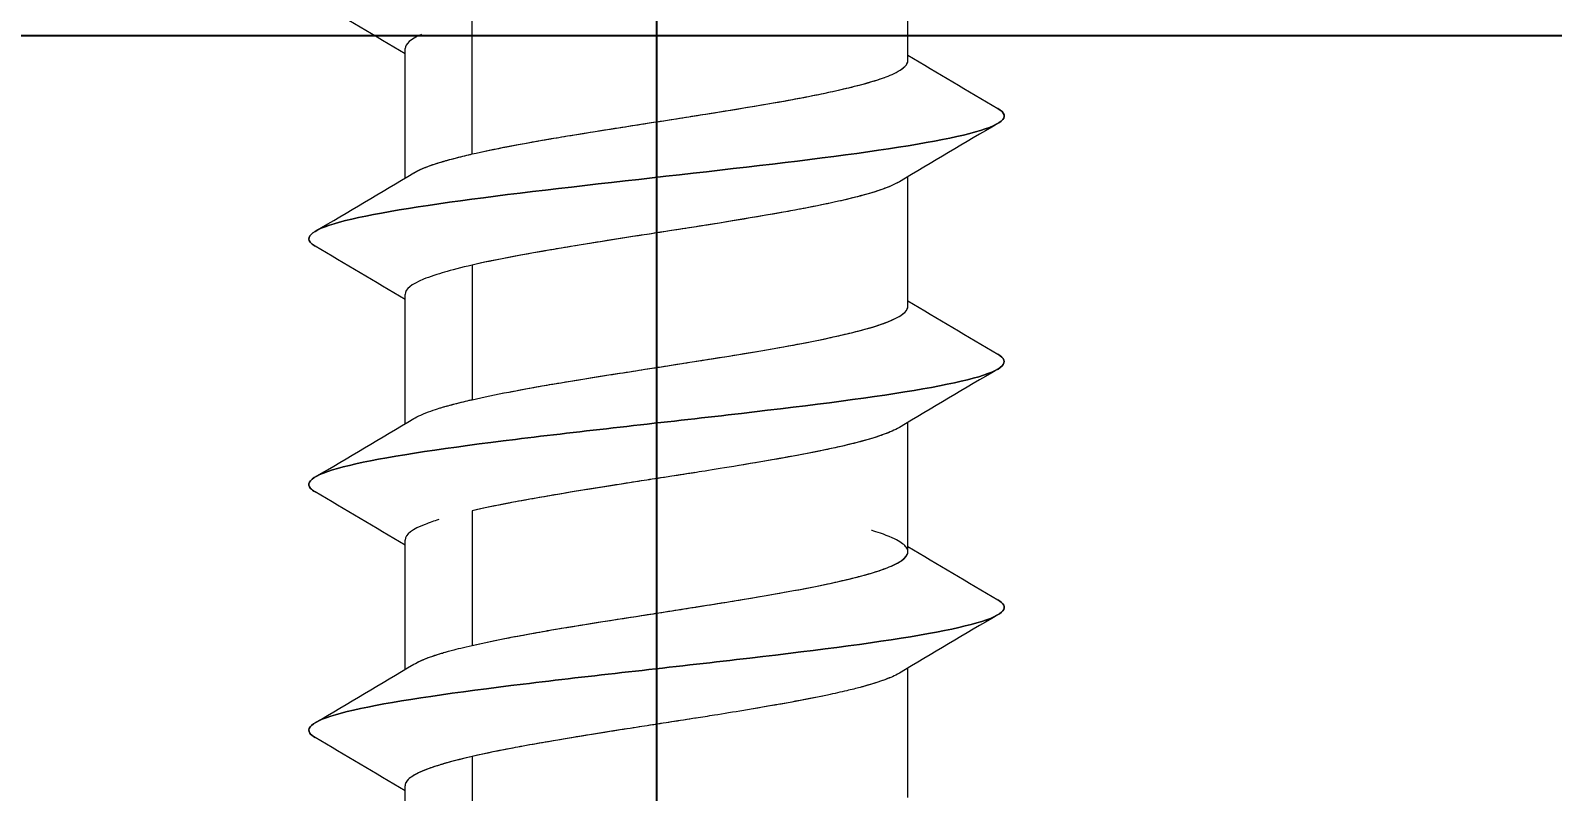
# Model space of a CAD drawing. Header units: inches. Extents: x -456 to 658, y -232 to 0.
# Drawn here: x -185.295 to -184.489, y -33.686 to -33.283 of the extents above; entities that cross this region are included whole.
import ezdxf

# ---------------------------------------------------------------- set-up
doc = ezdxf.new("R2010")
doc.units = ezdxf.units.IN
doc.header["$MEASUREMENT"] = 0
doc.styles.get("Standard").update_dxf_attribs({"font": 'arial.ttf'})
doc.dimstyles.get("Standard").update_dxf_attribs({"dimtxt": 0.18, "dimasz": 0.18, "dimexe": 0.18, "dimexo": 0.0625, "dimgap": 0.09, "dimtad": 0, "dimtih": 1, "dimtoh": 1, "dimdec": 4, "dimzin": 0, "dimdsep": 46, "dimtxsty": 'Standard', "dimcen": 0.09, "dimadec": 0, "dimazin": 0, "dimtfac": 1, "dimtdec": 4, "dimtofl": 0, "dimtmove": 0, "dimatfit": 3, "dimfxl": 1, "dimtolj": 1, "dimtzin": 0, "dimarcsym": 0})

# ---------------------------------------------------------------- blocks, each defined once
blk = doc.blocks.new('*U25')
blk.add_lwpolyline([(0, 0), (1.5, 0), (1.5, 3.5), (0, 3.5)], close=True)
blk = doc.blocks.new('*D38')
at = {"color": 0, "lineweight": -2, "transparency": 16777216}
for p, q in [((-116.16491, -32.96045), (-116.16491, -46.13939)), ((-184.96354, -33.03212), (-184.96354, -46.13939)), ((-182.80354, -43.97939), (-161.04839, -43.97939)), ((-118.32491, -43.97939), (-140.08007, -43.97939))]:
    blk.add_line(p, q, dxfattribs=at)
at = {"color": 0, "transparency": 16777216}
for points in [[(-182.80354, -43.61939), (-182.80354, -44.33939), (-184.96354, -43.97939)], [(-118.32491, -43.61939), (-118.32491, -44.33939), (-116.16491, -43.97939)]]:
    blk.add_solid(points, dxfattribs=at)
at = {"layer": 'Defpoints', "color": 0, "transparency": 16777216}
for p in [(-116.16491, -32.21045), (-184.96354, -32.28212), (-116.16491, -43.97939)]:
    blk.add_point(p, dxfattribs=at)
at = {"color": 0, "transparency": 16777216, "insert": (-150.56423, -43.97939), "char_height": 3, "attachment_point": 5}
blk.add_mtext('\\A1;##" MAX."', dxfattribs=at)
blk = doc.blocks.new('*D35')
at = {"color": 0, "lineweight": -2, "transparency": 16777216}
for p, q in [((-217.95381, -26.48804), (-217.95381, -46.13939)), ((-184.96354, -33.03212), (-184.96354, -46.13939)), ((-215.79381, -43.97939), (-207.32415, -43.97939)), ((-187.12354, -43.97939), (-195.59321, -43.97939))]:
    blk.add_line(p, q, dxfattribs=at)
at = {"color": 0, "transparency": 16777216}
for points in [[(-215.79381, -43.61939), (-215.79381, -44.33939), (-217.95381, -43.97939)], [(-187.12354, -43.61939), (-187.12354, -44.33939), (-184.96354, -43.97939)]]:
    blk.add_solid(points, dxfattribs=at)
at = {"layer": 'Defpoints', "color": 0, "transparency": 16777216}
for p in [(-217.95381, -25.73804), (-184.96354, -32.28212), (-217.95381, -43.97939)]:
    blk.add_point(p, dxfattribs=at)
at = {"color": 0, "transparency": 16777216, "insert": (-201.45868, -43.97939), "char_height": 3, "width": 9.4675989, "attachment_point": 5}
blk.add_mtext('\\A1;1\'-8" MAX.', dxfattribs=at)

msp = doc.modelspace()

# ---------------------------------------------------------------- linework, layer by layer
at = {"color": 0, "linetype": 'Continuous', "lineweight": 0}
for p, q in [((-184.83044, -33.29841), (-184.83044, -33.22983)), ((-185.06113, -33.34801), (-185.06113, -33.27669)), ((-185.09665, -33.36079), (-185.09665, -33.2922)), ((-184.83044, -33.42857), (-184.83044, -33.36)), ((-185.06113, -33.40686), (-185.06113, -33.47818)), ((-185.09665, -33.49097), (-185.09665, -33.42237)), ((-184.83044, -33.55874), (-184.83044, -33.49017)), ((-185.06113, -33.53704), (-185.06113, -33.60835)), ((-185.09665, -33.62114), (-185.09665, -33.55255)), ((-184.83044, -33.68891), (-184.83044, -33.62034)), ((-185.06113, -33.66721), (-185.06113, -33.73852)), ((-185.09665, -33.75131), (-185.09665, -33.68272))]:
    msp.add_line(p, q, dxfattribs=at)
msp.add_lwpolyline([(0, -33.28543), (-228.1713, -33.28543)])
for points in [[(-185.09665, -33.29492), (-185.11249, -33.28546), (-185.12838, -33.27608), (-185.14429, -33.26673)], [(-184.83044, -33.29571), (-184.81463, -33.30515), (-184.79877, -33.31451), (-184.7829, -33.32385)], [(-184.78279, -33.33181), (-184.80021, -33.34205), (-184.81762, -33.35233), (-184.83496, -33.3627)], [(-185.14419, -33.38894), (-185.12677, -33.37869), (-185.10937, -33.36841), (-185.09202, -33.35803)], [(-185.09665, -33.42508), (-185.1125, -33.41563), (-185.12839, -33.40625), (-185.1443, -33.39689)], [(-184.83044, -33.42588), (-184.81462, -33.43532), (-184.79877, -33.44469), (-184.78289, -33.45403)], [(-184.78279, -33.46197), (-184.80021, -33.47222), (-184.81761, -33.4825), (-184.83496, -33.49287)], [(-185.1442, -33.51912), (-185.12678, -33.50887), (-185.10938, -33.49859), (-185.09204, -33.48821)], [(-185.09665, -33.55525), (-185.1125, -33.5458), (-185.12839, -33.53641), (-185.1443, -33.52706)], [(-184.83044, -33.55605), (-184.81462, -33.5655), (-184.79876, -33.57487), (-184.78287, -33.58421)], [(-184.78279, -33.59214), (-184.80021, -33.60239), (-184.81762, -33.61267), (-184.83497, -33.62304)], [(-185.14422, -33.6493), (-185.1268, -33.63905), (-185.1094, -33.62877), (-185.09205, -33.61839)], [(-185.09665, -33.68542), (-185.1125, -33.67597), (-185.12839, -33.66658), (-185.1443, -33.65723)]]:
    msp.add_open_spline(points, degree=3, dxfattribs=at)
for points, knots in [([(-185.0879, -33.28465), (-185.08794, -33.28466), (-185.08798, -33.28468), (-185.08802, -33.2847), (-185.09385, -33.28725), (-185.09667, -33.2897), (-185.09665, -33.2922)], [0.1242203, 0.1242203, 0.1242203, 0.1242203, 0.125, 0.125, 0.125, 0.2372708, 0.2372708, 0.2372708, 0.2372708]), ([(-185.06113, -33.34801), (-185.0555, -33.34673), (-185.04912, -33.34537), (-185.03932, -33.3435), (-185.02953, -33.34164), (-185.02155, -33.34028), (-185.02028, -33.34006), (-185.01901, -33.33984), (-185.01114, -33.33849), (-184.99841, -33.33645), (-184.98568, -33.3344), (-184.97694, -33.33305), (-184.96839, -33.33171), (-184.95983, -33.33038), (-184.9511, -33.32901), (-184.94534, -33.3281), (-184.93957, -33.32718), (-184.93091, -33.32583), (-184.91943, -33.32395), (-184.90795, -33.32207), (-184.90023, -33.32072), (-184.8933, -33.31945), (-184.88638, -33.31817), (-184.87945, -33.31681), (-184.87432, -33.31572), (-184.8692, -33.31464), (-184.86298, -33.31329), (-184.85609, -33.31148), (-184.8492, -33.30968), (-184.84524, -33.30832), (-184.84289, -33.30745), (-184.84053, -33.30658), (-184.83715, -33.30522), (-184.83453, -33.30356), (-184.83191, -33.30189), (-184.83079, -33.30053), (-184.8305, -33.29903), (-184.83046, -33.29882), (-184.83044, -33.29861), (-184.83044, -33.29841)], [0, 0, 0, 0, 0.0625, 0.0625, 0.0625, 0.125, 0.125, 0.125, 0.1875, 0.1875, 0.1875, 0.25, 0.25, 0.25, 0.3125, 0.3125, 0.3125, 0.375, 0.375, 0.375, 0.4375, 0.4375, 0.4375, 0.5, 0.5, 0.5, 0.5625, 0.5625, 0.5625, 0.625, 0.625, 0.625, 0.6875, 0.6875, 0.6875, 0.75, 0.75, 0.75, 0.7586876, 0.7586876, 0.7586876, 0.7586876]), ([(-184.83407, -33.30325), (-184.83407, -33.30325), (-184.83407, -33.30325), (-184.83406, -33.30325), (-184.83305, -33.30256), (-184.83225, -33.30188), (-184.83166, -33.30121), (-184.83107, -33.30053), (-184.83069, -33.29985), (-184.83053, -33.29917), (-184.83047, -33.2989), (-184.83044, -33.29865), (-184.83044, -33.29841)], [0.6874433, 0.6874433, 0.6874433, 0.6874433, 0.6875, 0.6875, 0.6875, 0.7187228, 0.7187228, 0.7187228, 0.75, 0.75, 0.75, 0.75826567, 0.75826567, 0.75826567, 0.75826567]), ([(-185.06113, -33.34801), (-185.05563, -33.34676), (-185.04915, -33.3454), (-185.04155, -33.34393), (-185.03158, -33.342), (-185.02415, -33.34073), (-185.02054, -33.3401), (-185.01996, -33.34), (-185.01947, -33.33992), (-185.01908, -33.33985), (-185.01611, -33.33934), (-185.01209, -33.33867), (-185.00693, -33.33782), (-185.00009, -33.33671), (-184.99581, -33.33603), (-184.99434, -33.3358), (-184.98577, -33.33443), (-184.97712, -33.33308), (-184.96856, -33.33174), (-184.96601, -33.33134), (-184.96162, -33.33066), (-184.95542, -33.32968), (-184.94981, -33.3288), (-184.9455, -33.32812), (-184.94246, -33.32764), (-184.94159, -33.3275), (-184.94053, -33.32734), (-184.93927, -33.32714), (-184.93455, -33.32639), (-184.92705, -33.32521), (-184.91724, -33.32359), (-184.90821, -33.3221), (-184.90042, -33.32075), (-184.89379, -33.31954), (-184.89072, -33.31897), (-184.88709, -33.31829), (-184.88303, -33.3175), (-184.8772, -33.31635), (-184.87403, -33.31566), (-184.87298, -33.31544), (-184.8712, -33.31506), (-184.86926, -33.31463), (-184.86721, -33.31417), (-184.86365, -33.31337), (-184.85973, -33.31244), (-184.85573, -33.31139), (-184.84953, -33.30975), (-184.84549, -33.30842), (-184.84271, -33.30739)], [0, 0, 0, 0, 0.0625, 0.0625, 0.0625, 0.1163457, 0.1163457, 0.1163457, 0.125, 0.125, 0.125, 0.15625, 0.15625, 0.15625, 0.1875, 0.1875, 0.1875, 0.25, 0.25, 0.25, 0.28125, 0.28125, 0.28125, 0.3125, 0.3125, 0.3125, 0.3256616, 0.3256616, 0.3256616, 0.375, 0.375, 0.375, 0.4375, 0.4375, 0.4375, 0.46875, 0.46875, 0.46875, 0.5, 0.5, 0.5, 0.5229134, 0.5229134, 0.5229134, 0.5625, 0.5625, 0.5625, 0.6237184, 0.6237184, 0.6237184, 0.6237184]), ([(-185.1443, -33.39689), (-185.14509, -33.39642), (-185.14575, -33.39596), (-185.15099, -33.39117), (-185.1434, -33.38684), (-185.10641, -33.3782), (-185.07709, -33.37388), (-185.00767, -33.36523), (-184.96774, -33.36091), (-184.8922, -33.35227), (-184.85679, -33.34794), (-184.80378, -33.3393), (-184.78631, -33.33498), (-184.77839, -33.32839), (-184.77905, -33.32612), (-184.7829, -33.32385)], [0.89058719, 0.89058719, 0.89058719, 0.89058719, 0.89099351, 0.89099351, 0.89475236, 0.89475236, 0.8985112, 0.8985112, 0.90227005, 0.90227005, 0.90602889, 0.90602889, 0.90978774, 0.90978774, 0.91175985, 0.91175985, 0.91175985, 0.91175985]), ([(-184.7829, -33.32385), (-184.77905, -33.32612), (-184.77839, -33.32839), (-184.78631, -33.33498), (-184.80378, -33.3393), (-184.85679, -33.34794), (-184.8922, -33.35227), (-184.96774, -33.36091), (-185.00767, -33.36523), (-185.07709, -33.37388), (-185.10641, -33.3782), (-185.1434, -33.38684), (-185.15099, -33.39117), (-185.14575, -33.39596), (-185.14509, -33.39642), (-185.1443, -33.39689)], [-0.91175985, -0.91175985, -0.91175985, -0.91175985, -0.90978774, -0.90978774, -0.90602889, -0.90602889, -0.90227005, -0.90227005, -0.8985112, -0.8985112, -0.89475236, -0.89475236, -0.89099351, -0.89099351, -0.89058719, -0.89058719, -0.89058719, -0.89058719]), ([(-185.0924, -33.35825), (-185.09096, -33.35734), (-185.08915, -33.35646), (-185.0871, -33.3556), (-185.08407, -33.35432), (-185.08003, -33.35296), (-185.07616, -33.35183), (-185.07228, -33.35071), (-185.06705, -33.34936), (-185.06113, -33.34801)], [0.8326728, 0.8326728, 0.8326728, 0.8326728, 0.875, 0.875, 0.875, 0.9375, 0.9375, 0.9375, 1, 1, 1, 1]), ([(-185.09202, -33.35803), (-185.09105, -33.35744), (-185.08983, -33.35681), (-185.08833, -33.35613), (-185.08561, -33.35491), (-185.08272, -33.35388), (-185.0802, -33.35307), (-185.07901, -33.35269), (-185.0779, -33.35235), (-185.07692, -33.35206), (-185.0757, -33.3517), (-185.07339, -33.35102), (-185.0695, -33.35003), (-185.0663, -33.34921), (-185.06343, -33.34854), (-185.06113, -33.34801)], [0.8488951, 0.8488951, 0.8488951, 0.8488951, 0.875, 0.875, 0.875, 0.9174794, 0.9174794, 0.9174794, 0.9375, 0.9375, 0.9375, 0.96875, 0.96875, 0.96875, 1, 1, 1, 1]), ([(-184.83496, -33.3627), (-184.83771, -33.36435), (-184.84104, -33.36563), (-184.84324, -33.36643), (-184.84552, -33.36726), (-184.84955, -33.36861), (-184.8558, -33.37028), (-184.86205, -33.37195), (-184.86811, -33.37331), (-184.87378, -33.3745), (-184.87944, -33.37569), (-184.88643, -33.37704), (-184.89261, -33.37817), (-184.8988, -33.3793), (-184.90641, -33.38065), (-184.91816, -33.38261), (-184.92991, -33.38457), (-184.93859, -33.38594), (-184.94485, -33.38692), (-184.9511, -33.3879), (-184.95979, -33.38924), (-184.96729, -33.3904), (-184.97479, -33.39156), (-184.98352, -33.39292), (-184.99319, -33.39447), (-185.00286, -33.39602), (-185.01104, -33.39738), (-185.01602, -33.39823), (-185.021, -33.39908), (-185.029, -33.40043), (-185.03922, -33.40235), (-185.04944, -33.40427), (-185.05576, -33.40563), (-185.06113, -33.40686)], [0.3148167, 0.3148167, 0.3148167, 0.3148167, 0.375, 0.375, 0.375, 0.4375, 0.4375, 0.4375, 0.5, 0.5, 0.5, 0.5625, 0.5625, 0.5625, 0.625, 0.625, 0.625, 0.6875, 0.6875, 0.6875, 0.75, 0.75, 0.75, 0.8125, 0.8125, 0.8125, 0.875, 0.875, 0.875, 0.9375, 0.9375, 0.9375, 1, 1, 1, 1]), ([(-184.83496, -33.3627), (-184.8378, -33.36442), (-184.84095, -33.36558), (-184.84258, -33.36618), (-184.84535, -33.36722), (-184.84941, -33.36858), (-184.85571, -33.37026), (-184.85972, -33.37133), (-184.86364, -33.37227), (-184.86721, -33.37307), (-184.86927, -33.37354), (-184.87122, -33.37396), (-184.873, -33.37434), (-184.87407, -33.37456), (-184.87722, -33.37524), (-184.88298, -33.37635), (-184.88707, -33.37715), (-184.89073, -33.37783), (-184.89382, -33.37839), (-184.90043, -33.37959), (-184.9082, -33.38095), (-184.9172, -33.38245), (-184.92702, -33.38409), (-184.93454, -33.38529), (-184.93927, -33.38604), (-184.94055, -33.38624), (-184.94163, -33.38641), (-184.94251, -33.38655), (-184.94553, -33.38703), (-184.94984, -33.3877), (-184.95544, -33.38857), (-184.96159, -33.38952), (-184.96594, -33.39019), (-184.96847, -33.39058), (-184.97708, -33.39192), (-184.98577, -33.39327), (-184.99438, -33.39466), (-184.99587, -33.3949), (-185.00012, -33.39558), (-185.00687, -33.3967), (-185.01204, -33.39756), (-185.01606, -33.39824), (-185.01903, -33.39875), (-185.01943, -33.39882), (-185.01993, -33.3989), (-185.02054, -33.39901), (-185.02419, -33.39963), (-185.03161, -33.4009), (-185.04155, -33.40279), (-185.04915, -33.40424), (-185.05563, -33.4056), (-185.06113, -33.40686)], [0.3185972, 0.3185972, 0.3185972, 0.3185972, 0.375, 0.375, 0.375, 0.4375, 0.4375, 0.4375, 0.4770475, 0.4770475, 0.4770475, 0.5, 0.5, 0.5, 0.53125, 0.53125, 0.53125, 0.5625, 0.5625, 0.5625, 0.625, 0.625, 0.625, 0.6742077, 0.6742077, 0.6742077, 0.6875, 0.6875, 0.6875, 0.71875, 0.71875, 0.71875, 0.75, 0.75, 0.75, 0.8125, 0.8125, 0.8125, 0.84375, 0.84375, 0.84375, 0.875, 0.875, 0.875, 0.8838837, 0.8838837, 0.8838837, 0.9375, 0.9375, 0.9375, 1, 1, 1, 1]), ([(-185.06113, -33.40686), (-185.06703, -33.40822), (-185.07221, -33.40958), (-185.07574, -33.41061), (-185.07928, -33.41164), (-185.08351, -33.413), (-185.08693, -33.41441), (-185.09336, -33.41706), (-185.09668, -33.41961), (-185.09665, -33.42237)], [0, 0, 0, 0, 0.0625, 0.0625, 0.0625, 0.125, 0.125, 0.125, 0.242315, 0.242315, 0.242315, 0.242315]), ([(-185.06113, -33.47818), (-185.05518, -33.47683), (-185.04864, -33.47547), (-185.04161, -33.47412), (-185.03458, -33.47276), (-185.02692, -33.47139), (-185.02205, -33.47054), (-185.01717, -33.46969), (-185.00923, -33.46834), (-184.99722, -33.46642), (-184.98521, -33.4645), (-184.97644, -33.46315), (-184.96815, -33.46185), (-184.95986, -33.46056), (-184.95114, -33.45919), (-184.94464, -33.45816), (-184.93814, -33.45713), (-184.92958, -33.45578), (-184.92093, -33.45437), (-184.90363, -33.45154), (-184.8882, -33.44883), (-184.87415, -33.44586), (-184.86712, -33.44437), (-184.86117, -33.44301), (-184.85485, -33.44132), (-184.84854, -33.43963), (-184.84463, -33.43829), (-184.84229, -33.4374), (-184.83995, -33.43652), (-184.83667, -33.43516), (-184.83418, -33.4335), (-184.8317, -33.43185), (-184.83061, -33.43049), (-184.83045, -33.42888), (-184.83044, -33.42878), (-184.83044, -33.42867), (-184.83044, -33.42857)], [0, 0, 0, 0, 0.0625, 0.0625, 0.0625, 0.125, 0.125, 0.125, 0.1875, 0.1875, 0.1875, 0.25, 0.25, 0.25, 0.3125, 0.3125, 0.3125, 0.375, 0.375, 0.375, 0.5, 0.5, 0.5, 0.5625, 0.5625, 0.5625, 0.625, 0.625, 0.625, 0.6875, 0.6875, 0.6875, 0.75, 0.75, 0.75, 0.7539713, 0.7539713, 0.7539713, 0.7539713]), ([(-185.06113, -33.47818), (-185.0553, -33.47685), (-185.04878, -33.4755), (-185.04165, -33.47412), (-185.04041, -33.47388), (-185.0369, -33.4732), (-185.03068, -33.47207), (-185.02596, -33.47121), (-185.02203, -33.47053), (-185.01906, -33.47002), (-185.01866, -33.46995), (-185.01817, -33.46987), (-185.01757, -33.46977), (-185.01389, -33.46914), (-185.00639, -33.46788), (-184.99446, -33.46598), (-184.98534, -33.46453), (-184.97663, -33.46318), (-184.96856, -33.46192), (-184.96517, -33.46139), (-184.96082, -33.46071), (-184.95555, -33.45988), (-184.94913, -33.45887), (-184.9448, -33.45818), (-184.94252, -33.45782), (-184.94065, -33.45753), (-184.93849, -33.45719), (-184.93607, -33.4568), (-184.93095, -33.45599), (-184.92462, -33.45498), (-184.91731, -33.45377), (-184.90759, -33.45217), (-184.89984, -33.45082), (-184.89379, -33.44971), (-184.89144, -33.44928), (-184.88378, -33.44792), (-184.87308, -33.44563), (-184.87037, -33.44505), (-184.86765, -33.44445), (-184.86498, -33.44383), (-184.86182, -33.4431), (-184.85871, -33.44234), (-184.85572, -33.44156), (-184.84867, -33.4397), (-184.84483, -33.43835), (-184.8426, -33.43752), (-184.84004, -33.43657), (-184.8367, -33.4352), (-184.83407, -33.43343), (-184.83269, -33.4325), (-184.83181, -33.43164), (-184.83126, -33.43087), (-184.83087, -33.43032), (-184.83065, -33.42982), (-184.83053, -33.42935), (-184.83047, -33.42909), (-184.83044, -33.42883), (-184.83044, -33.42857)], [0, 0, 0, 0, 0.0625, 0.0625, 0.0625, 0.09375, 0.09375, 0.09375, 0.125, 0.125, 0.125, 0.1337525, 0.1337525, 0.1337525, 0.1875, 0.1875, 0.1875, 0.25, 0.25, 0.25, 0.28125, 0.28125, 0.28125, 0.3125, 0.3125, 0.3125, 0.3325949, 0.3325949, 0.3325949, 0.375, 0.375, 0.375, 0.4375, 0.4375, 0.4375, 0.5, 0.5, 0.5, 0.5286297, 0.5286297, 0.5286297, 0.5625, 0.5625, 0.5625, 0.625, 0.625, 0.625, 0.6875, 0.6875, 0.6875, 0.7242223, 0.7242223, 0.7242223, 0.75, 0.75, 0.75, 0.7615474, 0.7615474, 0.7615474, 0.7615474]), ([(-185.1443, -33.52706), (-185.14538, -33.52642), (-185.1462, -33.52579), (-185.15055, -33.52083), (-185.142, -33.51651), (-185.10336, -33.50786), (-185.07338, -33.50354), (-185.00317, -33.4949), (-184.96312, -33.49057), (-184.88795, -33.48193), (-184.85302, -33.47761), (-184.80139, -33.46896), (-184.78482, -33.46464), (-184.7785, -33.45822), (-184.77933, -33.45613), (-184.78289, -33.45403)], [0.85285288, 0.85285288, 0.85285288, 0.85285288, 0.85340507, 0.85340507, 0.85716392, 0.85716392, 0.86092276, 0.86092276, 0.8646816, 0.8646816, 0.86844045, 0.86844045, 0.87219929, 0.87219929, 0.87402167, 0.87402167, 0.87402167, 0.87402167]), ([(-184.78289, -33.45403), (-184.77933, -33.45613), (-184.7785, -33.45822), (-184.78482, -33.46464), (-184.80139, -33.46896), (-184.85302, -33.47761), (-184.88795, -33.48193), (-184.96312, -33.49057), (-185.00317, -33.4949), (-185.07338, -33.50354), (-185.10336, -33.50786), (-185.142, -33.51651), (-185.15055, -33.52083), (-185.1462, -33.52579), (-185.14538, -33.52642), (-185.1443, -33.52706)], [-0.87402167, -0.87402167, -0.87402167, -0.87402167, -0.87219929, -0.87219929, -0.86844045, -0.86844045, -0.8646816, -0.8646816, -0.86092276, -0.86092276, -0.85716392, -0.85716392, -0.85340507, -0.85340507, -0.85285288, -0.85285288, -0.85285288, -0.85285288]), ([(-185.09204, -33.48821), (-185.09103, -33.48761), (-185.08982, -33.48698), (-185.08835, -33.48632), (-185.08471, -33.48467), (-185.081, -33.48348), (-185.07859, -33.48273), (-185.07795, -33.48253), (-185.07739, -33.48237), (-185.07694, -33.48223), (-185.07533, -33.48175), (-185.07297, -33.48108), (-185.06957, -33.48021), (-185.06582, -33.47925), (-185.06286, -33.47857), (-185.06113, -33.47818)], [0.8476319, 0.8476319, 0.8476319, 0.8476319, 0.875, 0.875, 0.875, 0.9243876, 0.9243876, 0.9243876, 0.9375, 0.9375, 0.9375, 0.96875, 0.96875, 0.96875, 1, 1, 1, 1]), ([(-185.07624, -33.48203), (-185.07604, -33.48197), (-185.07585, -33.48191), (-185.07566, -33.48186), (-185.07225, -33.48088), (-185.06706, -33.47953), (-185.06113, -33.47818)], [0.93406028, 0.93406028, 0.93406028, 0.93406028, 0.9375, 0.9375, 0.9375, 1, 1, 1, 1]), ([(-184.83496, -33.49287), (-184.83741, -33.49434), (-184.84029, -33.4955), (-184.84255, -33.49634), (-184.84479, -33.49718), (-184.84864, -33.49855), (-184.85573, -33.50044), (-184.85872, -33.50124), (-184.86182, -33.50201), (-184.86498, -33.50274), (-184.86763, -33.50335), (-184.87032, -33.50394), (-184.873, -33.50451), (-184.88382, -33.50679), (-184.89151, -33.50814), (-184.89379, -33.50855), (-184.89984, -33.50966), (-184.90758, -33.51102), (-184.91728, -33.51264), (-184.92462, -33.51387), (-184.93096, -33.51489), (-184.93607, -33.5157), (-184.93847, -33.51609), (-184.9406, -33.51642), (-184.94245, -33.51671), (-184.94476, -33.51708), (-184.94908, -33.51775), (-184.95546, -33.51874), (-184.96079, -33.51956), (-184.96517, -33.52024), (-184.96858, -33.52077), (-184.97662, -33.52202), (-184.98529, -33.52337), (-184.99435, -33.52483), (-185.00636, -33.52676), (-185.0139, -33.52804), (-185.01757, -33.52867), (-185.01818, -33.52877), (-185.01868, -33.52886), (-185.01908, -33.52893), (-185.02204, -33.52944), (-185.02594, -33.53011), (-185.03062, -33.53094), (-185.03689, -33.53207), (-185.0404, -33.53274), (-185.04159, -33.53297), (-185.04875, -33.53434), (-185.05529, -33.53569), (-185.06113, -33.53704)], [0.3194238, 0.3194238, 0.3194238, 0.3194238, 0.375, 0.375, 0.375, 0.4375, 0.4375, 0.4375, 0.4714708, 0.4714708, 0.4714708, 0.5, 0.5, 0.5, 0.5625, 0.5625, 0.5625, 0.625, 0.625, 0.625, 0.66753, 0.66753, 0.66753, 0.6875, 0.6875, 0.6875, 0.71875, 0.71875, 0.71875, 0.75, 0.75, 0.75, 0.8125, 0.8125, 0.8125, 0.8661147, 0.8661147, 0.8661147, 0.875, 0.875, 0.875, 0.90625, 0.90625, 0.90625, 0.9375, 0.9375, 0.9375, 1, 1, 1, 1]), ([(-184.83496, -33.49287), (-184.83742, -33.49434), (-184.84036, -33.49553), (-184.84254, -33.49634), (-184.84493, -33.49723), (-184.84893, -33.4986), (-184.85503, -33.50025), (-184.86113, -33.50191), (-184.867, -33.50326), (-184.87446, -33.50481), (-184.88907, -33.50786), (-184.90449, -33.51052), (-184.9196, -33.51303)], [0.3181957, 0.3181957, 0.3181957, 0.3181957, 0.375, 0.375, 0.375, 0.4375, 0.4375, 0.4375, 0.5, 0.5, 0.5, 0.6225443, 0.6225443, 0.6225443, 0.6225443]), ([(-184.94327, -33.51684), (-184.94348, -33.51687), (-184.94368, -33.51691), (-184.94389, -33.51694), (-184.95109, -33.51807), (-184.95984, -33.51942), (-184.96723, -33.52056), (-184.97461, -33.5217), (-184.98336, -33.52305), (-184.99601, -33.5251), (-185.00867, -33.52714), (-185.01661, -33.52851), (-185.01789, -33.52873), (-185.01918, -33.52894), (-185.0273, -33.53029), (-185.0382, -33.53233), (-185.0491, -33.53437), (-185.05541, -33.53572), (-185.06113, -33.53704)], [0.6856944, 0.6856944, 0.6856944, 0.6856944, 0.6875, 0.6875, 0.6875, 0.75, 0.75, 0.75, 0.8125, 0.8125, 0.8125, 0.875, 0.875, 0.875, 0.9375, 0.9375, 0.9375, 1, 1, 1, 1]), ([(-185.07886, -33.54172), (-185.08128, -33.54249), (-185.0839, -33.54337), (-185.08607, -33.54423), (-185.09244, -33.54675), (-185.09666, -33.54941), (-185.09665, -33.55255)], [0.0833753, 0.0833753, 0.0833753, 0.0833753, 0.125, 0.125, 0.125, 0.2473625, 0.2473625, 0.2473625, 0.2473625]), ([(-184.83044, -33.55874), (-184.83043, -33.5584), (-184.83049, -33.55799), (-184.83068, -33.55749), (-184.83101, -33.55667), (-184.83158, -33.55599), (-184.83212, -33.55546), (-184.8334, -33.55422), (-184.8355, -33.55286), (-184.83874, -33.5514), (-184.84302, -33.54947), (-184.84725, -33.54819), (-184.84933, -33.54756), (-184.84948, -33.54752), (-184.84962, -33.54747), (-184.84975, -33.54744)], [0.7656095, 0.7656095, 0.7656095, 0.7656095, 0.78125, 0.78125, 0.78125, 0.8125, 0.8125, 0.8125, 0.875, 0.875, 0.875, 0.9285399, 0.9285399, 0.9285399, 0.9324959, 0.9324959, 0.9324959, 0.9324959]), ([(-185.06113, -33.60835), (-185.0548, -33.60691), (-185.04817, -33.60555), (-185.04132, -33.60424), (-185.03448, -33.60292), (-185.02689, -33.60156), (-185.02132, -33.60059), (-185.01574, -33.59961), (-185.00769, -33.59826), (-184.99609, -33.59641), (-184.98449, -33.59456), (-184.97573, -33.59321), (-184.97166, -33.59257), (-184.96759, -33.59194), (-184.95884, -33.59058), (-184.94702, -33.58871), (-184.93521, -33.58685), (-184.92672, -33.58549), (-184.9181, -33.58407), (-184.90086, -33.58124), (-184.88575, -33.57853), (-184.87269, -33.57573), (-184.86617, -33.57433), (-184.86022, -33.57297), (-184.85357, -33.57114), (-184.84691, -33.56932), (-184.84328, -33.56797), (-184.84145, -33.56725), (-184.83962, -33.56654), (-184.83634, -33.56518), (-184.83389, -33.56348), (-184.83144, -33.56178), (-184.83068, -33.56042), (-184.83049, -33.55929), (-184.83046, -33.55911), (-184.83044, -33.55893), (-184.83044, -33.55874)], [0, 0, 0, 0, 0.0625, 0.0625, 0.0625, 0.125, 0.125, 0.125, 0.1875, 0.1875, 0.1875, 0.25, 0.25, 0.25, 0.3125, 0.3125, 0.3125, 0.375, 0.375, 0.375, 0.5, 0.5, 0.5, 0.5625, 0.5625, 0.5625, 0.625, 0.625, 0.625, 0.6875, 0.6875, 0.6875, 0.75, 0.75, 0.75, 0.7598788, 0.7598788, 0.7598788, 0.7598788]), ([(-185.06113, -33.60835), (-185.05493, -33.60694), (-185.04831, -33.60558), (-185.04153, -33.60428), (-185.03905, -33.6038), (-185.03548, -33.60312), (-185.03063, -33.60224), (-185.02553, -33.60131), (-185.02159, -33.60063), (-185.01906, -33.60019), (-185.01781, -33.59998), (-185.01632, -33.59973), (-185.01457, -33.59943), (-185.00981, -33.59863), (-185.00314, -33.59753), (-184.99435, -33.59613), (-184.98467, -33.5946), (-184.97596, -33.59324), (-184.96848, -33.59208), (-184.96472, -33.59149), (-184.96035, -33.59081), (-184.95541, -33.59003), (-184.95106, -33.58935), (-184.94674, -33.58867), (-184.94248, -33.58799), (-184.93962, -33.58754), (-184.93641, -33.58703), (-184.93288, -33.58646), (-184.92818, -33.58571), (-184.92292, -33.58487), (-184.91719, -33.58392), (-184.90663, -33.58218), (-184.89901, -33.58083), (-184.89381, -33.57988), (-184.88924, -33.57905), (-184.88185, -33.57768), (-184.87298, -33.57579), (-184.86926, -33.57499), (-184.86588, -33.57423), (-184.86282, -33.5735), (-184.86023, -33.57288), (-184.85788, -33.57229), (-184.85572, -33.57172), (-184.84709, -33.56945), (-184.84369, -33.5681), (-184.84256, -33.56767), (-184.8396, -33.56657), (-184.83644, -33.56521), (-184.83405, -33.56359), (-184.83224, -33.56237), (-184.83139, -33.56135), (-184.83094, -33.56053), (-184.83072, -33.56015), (-184.8306, -33.55981), (-184.83053, -33.55952), (-184.83049, -33.55934), (-184.83043, -33.55908), (-184.83044, -33.55874)], [0, 0, 0, 0, 0.0625, 0.0625, 0.0625, 0.09375, 0.09375, 0.09375, 0.125, 0.125, 0.125, 0.1418348, 0.1418348, 0.1418348, 0.1875, 0.1875, 0.1875, 0.25, 0.25, 0.25, 0.28125, 0.28125, 0.28125, 0.3125, 0.3125, 0.3125, 0.3393108, 0.3393108, 0.3393108, 0.375, 0.375, 0.375, 0.4375, 0.4375, 0.4375, 0.5, 0.5, 0.5, 0.5339098, 0.5339098, 0.5339098, 0.5625, 0.5625, 0.5625, 0.625, 0.625, 0.625, 0.6875, 0.6875, 0.6875, 0.7299699, 0.7299699, 0.7299699, 0.75, 0.75, 0.75, 0.7655971, 0.7655971, 0.7655971, 0.7655971]), ([(-185.1443, -33.65723), (-185.14566, -33.65642), (-185.14662, -33.65562), (-185.15, -33.65049), (-185.14049, -33.64617), (-185.10023, -33.63753), (-185.0696, -33.6332), (-184.99865, -33.62456), (-184.95851, -33.62024), (-184.88375, -33.61159), (-184.84932, -33.60727), (-184.7991, -33.59863), (-184.78344, -33.59431), (-184.77864, -33.58806), (-184.77961, -33.58614), (-184.78287, -33.58421)], [0.81511788, 0.81511788, 0.81511788, 0.81511788, 0.81581663, 0.81581663, 0.81957547, 0.81957547, 0.82333432, 0.82333432, 0.82709316, 0.82709316, 0.830852, 0.830852, 0.83461085, 0.83461085, 0.83628356, 0.83628356, 0.83628356, 0.83628356]), ([(-184.78287, -33.58421), (-184.77961, -33.58614), (-184.77864, -33.58806), (-184.78344, -33.59431), (-184.7991, -33.59863), (-184.84932, -33.60727), (-184.88375, -33.61159), (-184.95851, -33.62024), (-184.99865, -33.62456), (-185.0696, -33.6332), (-185.10023, -33.63753), (-185.14049, -33.64617), (-185.15, -33.65049), (-185.14662, -33.65562), (-185.14566, -33.65642), (-185.1443, -33.65723)], [-0.83628356, -0.83628356, -0.83628356, -0.83628356, -0.83461085, -0.83461085, -0.830852, -0.830852, -0.82709316, -0.82709316, -0.82333432, -0.82333432, -0.81957547, -0.81957547, -0.81581663, -0.81581663, -0.81511788, -0.81511788, -0.81511788, -0.81511788]), ([(-185.09205, -33.61839), (-185.09101, -33.61777), (-185.08978, -33.61713), (-185.08833, -33.61648), (-185.08291, -33.61404), (-185.07787, -33.61268), (-185.07691, -33.6124), (-185.07635, -33.61223), (-185.07485, -33.61177), (-185.07156, -33.6109), (-185.06912, -33.61025), (-185.06576, -33.6094), (-185.06113, -33.60835)], [0.8464403, 0.8464403, 0.8464403, 0.8464403, 0.875, 0.875, 0.875, 0.9366045, 0.9366045, 0.9366045, 0.973063, 0.973063, 0.973063, 1, 1, 1, 1]), ([(-185.09205, -33.61839), (-185.091, -33.61773), (-185.0895, -33.61697), (-185.0874, -33.61608), (-185.08234, -33.61391), (-185.07742, -33.61254), (-185.07657, -33.61229), (-185.07639, -33.61224), (-185.07607, -33.61214), (-185.07555, -33.612)], [0.849117, 0.849117, 0.849117, 0.849117, 0.875, 0.875, 0.875, 0.9375, 0.9375, 0.9375, 0.9505125, 0.9505125, 0.9505125, 0.9505125]), ([(-184.83497, -33.62304), (-184.83736, -33.62449), (-184.8401, -33.62558), (-184.84187, -33.62626), (-184.84395, -33.62706), (-184.84773, -33.62842), (-184.85398, -33.63014), (-184.85424, -33.63021), (-184.85449, -33.63028), (-184.85475, -33.63035)], [0.3214693, 0.3214693, 0.3214693, 0.3214693, 0.375, 0.375, 0.375, 0.4375, 0.4375, 0.4375, 0.4400632, 0.4400632, 0.4400632, 0.4400632]), ([(-184.83951, -33.6253), (-184.84053, -33.62574), (-184.84158, -33.62615), (-184.8426, -33.62654), (-184.84372, -33.62695), (-184.84711, -33.62831), (-184.85572, -33.63061), (-184.85787, -33.63119), (-184.86023, -33.63178), (-184.86282, -33.6324), (-184.8659, -33.63313), (-184.86931, -33.6339), (-184.87306, -33.63469), (-184.88187, -33.63654), (-184.88922, -33.63789), (-184.8938, -33.63873), (-184.899, -33.63968), (-184.90665, -33.64104), (-184.91728, -33.64282), (-184.92281, -33.64374), (-184.92804, -33.64459), (-184.93288, -33.64537), (-184.9363, -33.64591), (-184.93953, -33.64642), (-184.94254, -33.6469), (-184.94709, -33.64761), (-184.95143, -33.64828), (-184.95552, -33.64892), (-184.95931, -33.6495), (-184.96365, -33.65017), (-184.96853, -33.65093), (-184.976, -33.65209), (-184.98473, -33.65346), (-184.99445, -33.65502), (-185.00319, -33.65643), (-185.00983, -33.65753), (-185.01457, -33.65833), (-185.01631, -33.65863), (-185.01779, -33.65888), (-185.01903, -33.65909), (-185.02157, -33.65953), (-185.02554, -33.6602), (-185.03069, -33.66113), (-185.03554, -33.66199), (-185.03912, -33.66267), (-185.04163, -33.66315), (-185.04836, -33.66443), (-185.05495, -33.66579), (-185.06113, -33.66721)], [0.3535001, 0.3535001, 0.3535001, 0.3535001, 0.375, 0.375, 0.375, 0.4375, 0.4375, 0.4375, 0.4660291, 0.4660291, 0.4660291, 0.5, 0.5, 0.5, 0.5625, 0.5625, 0.5625, 0.625, 0.625, 0.625, 0.661616, 0.661616, 0.661616, 0.6875, 0.6875, 0.6875, 0.71875, 0.71875, 0.71875, 0.75, 0.75, 0.75, 0.8125, 0.8125, 0.8125, 0.8582156, 0.8582156, 0.8582156, 0.875, 0.875, 0.875, 0.90625, 0.90625, 0.90625, 0.9375, 0.9375, 0.9375, 1, 1, 1, 1]), ([(-184.87303, -33.63468), (-184.87304, -33.63468), (-184.87304, -33.63468), (-184.87304, -33.63468), (-184.88682, -33.63759), (-184.90209, -33.64029), (-184.91834, -33.64299)], [0.4999693, 0.4999693, 0.4999693, 0.4999693, 0.5, 0.5, 0.5, 0.6244234, 0.6244234, 0.6244234, 0.6244234]), ([(-184.94291, -33.64695), (-184.943, -33.64697), (-184.94309, -33.64698), (-184.94318, -33.647), (-184.95113, -33.64824), (-184.95984, -33.64959), (-184.96705, -33.6507), (-184.97427, -33.65182), (-184.98305, -33.65318), (-184.99477, -33.65507), (-185.0065, -33.65696), (-185.01455, -33.65832), (-185.02074, -33.65938), (-185.02693, -33.66045), (-185.03451, -33.6618), (-185.04058, -33.66295), (-185.04666, -33.6641), (-185.05349, -33.66545), (-185.06113, -33.66721)], [0.6867826, 0.6867826, 0.6867826, 0.6867826, 0.6875, 0.6875, 0.6875, 0.75, 0.75, 0.75, 0.8125, 0.8125, 0.8125, 0.875, 0.875, 0.875, 0.9375, 0.9375, 0.9375, 1, 1, 1, 1]), ([(-185.06113, -33.66721), (-185.07231, -33.66979), (-185.07641, -33.67115), (-185.07723, -33.67139), (-185.07805, -33.67164), (-185.08276, -33.67299), (-185.08728, -33.67489), (-185.09179, -33.67678), (-185.0937, -33.67813), (-185.09501, -33.67945), (-185.09616, -33.6806), (-185.09662, -33.68179), (-185.09665, -33.68272)], [0, 0, 0, 0, 0.0625, 0.0625, 0.0625, 0.125, 0.125, 0.125, 0.1875, 0.1875, 0.1875, 0.241984, 0.241984, 0.241984, 0.241984]), ([(-185.06113, -33.66721), (-185.07188, -33.66969), (-185.07607, -33.67105), (-185.07691, -33.6713), (-185.07739, -33.67144), (-185.07911, -33.67194), (-185.08167, -33.67279), (-185.08359, -33.67344), (-185.08598, -33.6743), (-185.08835, -33.67535), (-185.0915, -33.67675), (-185.09365, -33.67811), (-185.09497, -33.67941), (-185.09546, -33.67989), (-185.09606, -33.68057), (-185.0964, -33.68145), (-185.09659, -33.68195), (-185.09665, -33.68237), (-185.09665, -33.68272)], [0, 0, 0, 0, 0.0624538, 0.0624538, 0.0624538, 0.0980848, 0.0980848, 0.0980848, 0.125, 0.125, 0.125, 0.1875, 0.1875, 0.1875, 0.21875, 0.21875, 0.21875, 0.2351968, 0.2351968, 0.2351968, 0.2351968])]:
    msp.add_open_spline(points, degree=3, knots=knots, dxfattribs=at)

# ---------------------------------------------------------------- block references
at = {"xscale": 1.43330475934734, "yscale": 1.43330475934734, "zscale": 1.43330475934734}
msp.add_blockref('*U25', (-186.03852, -38.302), dxfattribs=at)

# ---------------------------------------------------------------- dimensions: what is measured, and where the dimension line sits
for base, p2, text, picture, middle in [((-217.95381, -43.97939), (-217.95381, -25.73804), '1\'-8" MAX.', '*D35', (-201.45868, -43.97939)), ((-116.16491, -43.97939), (-116.16491, -32.21045), '##" MAX."', '*D38', (-150.56423, -43.97939))]:
    dim = msp.add_linear_dim(base=base, p1=(-184.96354, -32.28212), p2=p2, text=text, dimstyle='Standard', override={"dimscale": 12, "dimtxt": 0.25})
    dim.commit()
    dim.dimension.update_dxf_attribs({"geometry": picture, "text_midpoint": middle})

doc.saveas('drawing.dxf')
